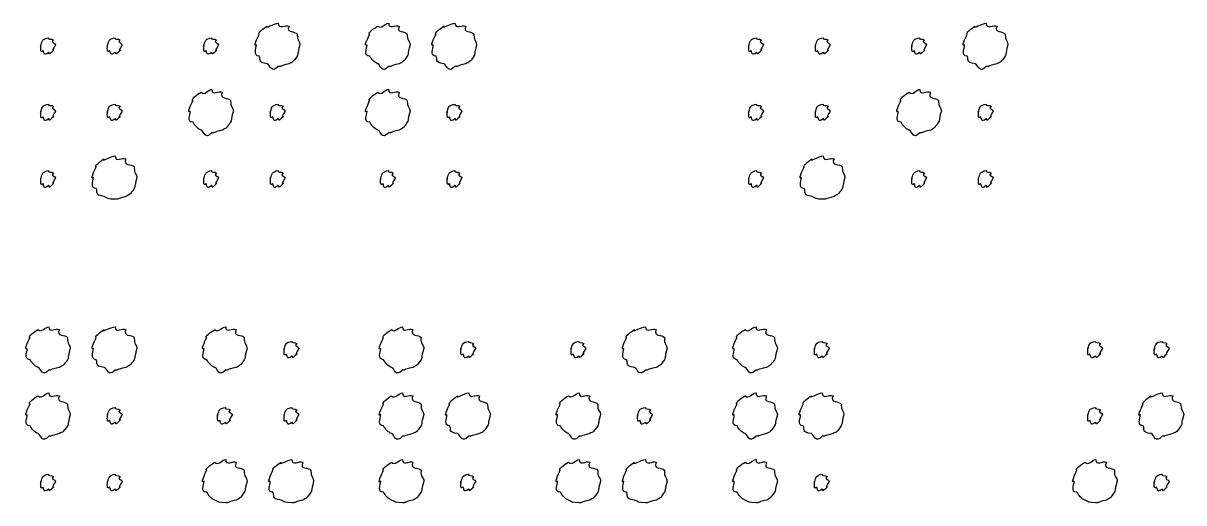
# Model space of a CAD drawing. Header units: millimetres. Extents: x 32 to 178, y 41 to 266.
# Drawn here: x 31.98 to 50.24, y 143.94 to 151.49 of the extents above; entities that cross this region are included whole.
import ezdxf

# ---------------------------------------------------------------- set-up
doc = ezdxf.new("R2010")
doc.units = ezdxf.units.MM
doc.layers.get('0').update_dxf_attribs({"linetype": 'CONTINUOUS'})

msp = doc.modelspace()

# ---------------------------------------------------------------- linework, layer by layer
at = {"color": 0}
for p, q in [((35.989, 151.491), (35.989, 151.491)), ((37.7292, 151.491), (37.7292, 151.491)), ((38.771, 151.491), (38.771, 151.491)), ((47.1329, 151.491), (47.1329, 151.491)), ((32.3756, 151.259), (32.3756, 151.259)), ((33.4229, 151.259), (33.4229, 151.259)), ((34.9415, 151.259), (34.9415, 151.259)), ((43.5197, 151.259), (43.5197, 151.259)), ((44.5671, 151.259), (44.5671, 151.259)), ((46.0858, 151.259), (46.0858, 151.259)), ((34.947, 150.449), (34.947, 150.449)), ((37.7292, 150.449), (37.7292, 150.449)), ((46.0911, 150.449), (46.0911, 150.449)), ((32.3756, 150.217), (32.3756, 150.217)), ((33.4229, 150.217), (33.4229, 150.217)), ((35.989, 150.217), (35.989, 150.217)), ((38.771, 150.217), (38.771, 150.217)), ((43.5197, 150.217), (43.5197, 150.217)), ((44.5671, 150.217), (44.5671, 150.217)), ((47.1329, 150.217), (47.1329, 150.217)), ((33.4229, 149.401), (33.4229, 149.401)), ((44.5671, 149.401), (44.5671, 149.401)), ((32.3756, 149.17), (32.3756, 149.17)), ((34.9415, 149.17), (34.9415, 149.17)), ((35.989, 149.17), (35.989, 149.17)), ((37.7239, 149.17), (37.7239, 149.17)), ((38.771, 149.17), (38.771, 149.17)), ((43.5197, 149.17), (43.5197, 149.17)), ((46.0858, 149.17), (46.0858, 149.17)), ((47.1329, 149.17), (47.1329, 149.17)), ((32.3812, 146.71), (32.3812, 146.71)), ((33.4229, 146.71), (33.4229, 146.71)), ((35.1634, 146.71), (35.1634, 146.71)), ((37.9458, 146.71), (37.9458, 146.71)), ((41.7696, 146.71), (41.7696, 146.71)), ((43.5102, 146.71), (43.5102, 146.71)), ((36.2052, 146.479), (36.2052, 146.479)), ((38.9876, 146.479), (38.9876, 146.479)), ((40.7225, 146.479), (40.7225, 146.479)), ((44.552, 146.479), (44.552, 146.479)), ((48.8541, 146.479), (48.8541, 146.479)), ((49.9015, 146.479), (49.9015, 146.479)), ((32.3812, 145.668), (32.3812, 145.668)), ((37.9458, 145.668), (37.9458, 145.668)), ((38.9876, 145.668), (38.9876, 145.668)), ((40.7278, 145.668), (40.7278, 145.668)), ((43.5102, 145.668), (43.5102, 145.668)), ((44.552, 145.668), (44.552, 145.668)), ((49.9015, 145.668), (49.9015, 145.668)), ((33.4229, 145.437), (33.4229, 145.437)), ((35.1579, 145.437), (35.1579, 145.437)), ((36.2052, 145.437), (36.2052, 145.437)), ((41.7696, 145.437), (41.7696, 145.437)), ((48.8541, 145.437), (48.8541, 145.437)), ((35.1634, 144.621), (35.1634, 144.621)), ((36.2052, 144.621), (36.2052, 144.621)), ((37.9458, 144.621), (37.9458, 144.621)), ((40.7278, 144.621), (40.7278, 144.621)), ((41.7696, 144.621), (41.7696, 144.621)), ((43.5102, 144.621), (43.5102, 144.621)), ((48.8597, 144.621), (48.8597, 144.621)), ((32.3756, 144.389), (32.3756, 144.389)), ((33.4229, 144.389), (33.4229, 144.389)), ((38.9876, 144.389), (38.9876, 144.389)), ((44.552, 144.389), (44.552, 144.389)), ((49.9015, 144.389), (49.9015, 144.389))]:
    msp.add_line(p, q, dxfattribs=at)
for points in [[(35.6912, 151.32), (35.6528, 151.331), (35.7657, 151.416), (35.8179, 151.446)], [(35.8179, 151.446), (35.7586, 151.389), (35.9297, 151.491), (35.989, 151.491)], [(35.989, 151.491), (35.9943, 151.389), (36.1047, 151.475), (36.1597, 151.446)], [(36.1597, 151.446), (36.1047, 151.331), (36.256, 151.375), (36.2864, 151.32)], [(37.4315, 151.32), (37.3835, 151.331), (37.5035, 151.416), (37.5585, 151.446)], [(37.5585, 151.446), (37.6107, 151.389), (37.67, 151.491), (37.7292, 151.491)], [(37.7292, 151.491), (37.7254, 151.389), (37.8397, 151.475), (37.8947, 151.446)], [(37.8947, 151.446), (37.8354, 151.331), (37.991, 151.375), (38.0213, 151.32)], [(38.4736, 151.32), (38.4348, 151.331), (38.548, 151.416), (38.6002, 151.446)], [(38.6002, 151.446), (38.541, 151.389), (38.7117, 151.491), (38.771, 151.491)], [(38.771, 151.491), (38.7766, 151.389), (38.8867, 151.475), (38.9421, 151.446)], [(38.9421, 151.446), (38.8867, 151.331), (39.0384, 151.375), (39.0687, 151.32)], [(46.8355, 151.32), (46.7967, 151.331), (46.9099, 151.416), (46.9621, 151.446)], [(46.9621, 151.446), (46.9029, 151.389), (47.074, 151.491), (47.1329, 151.491)], [(47.1329, 151.491), (47.1385, 151.389), (47.2489, 151.475), (47.304, 151.446)], [(47.304, 151.446), (47.2489, 151.331), (47.4003, 151.375), (47.4306, 151.32)], [(32.2874, 151.226), (32.2819, 151.234), (32.3384, 151.259), (32.3756, 151.259)], [(32.3756, 151.259), (32.3481, 151.234), (32.4308, 151.248), (32.4528, 151.226)], [(33.3347, 151.226), (33.332, 151.234), (33.3857, 151.259), (33.4229, 151.259)], [(33.4229, 151.259), (33.3981, 151.234), (33.478, 151.248), (33.5001, 151.226)], [(34.8534, 151.226), (34.8478, 151.234), (34.9043, 151.259), (34.9415, 151.259)], [(34.9415, 151.259), (34.914, 151.234), (34.9967, 151.248), (35.0187, 151.226)], [(35.6471, 151.149), (35.5893, 151.102), (35.6609, 151.264), (35.6912, 151.32)], [(36.2864, 151.32), (36.2811, 151.22), (36.3305, 151.207), (36.3305, 151.149)], [(37.3874, 151.149), (37.3242, 151.102), (37.4015, 151.264), (37.4315, 151.32)], [(38.0213, 151.32), (38.0118, 151.22), (38.0654, 151.207), (38.0654, 151.149)], [(38.4295, 151.149), (38.3716, 151.102), (38.4433, 151.264), (38.4736, 151.32)], [(39.0687, 151.32), (39.0631, 151.22), (39.1128, 151.207), (39.1128, 151.149)], [(43.4315, 151.226), (43.4262, 151.234), (43.4827, 151.259), (43.5197, 151.259)], [(43.5197, 151.259), (43.4922, 151.234), (43.5751, 151.248), (43.597, 151.226)], [(44.4789, 151.226), (44.4761, 151.234), (44.5301, 151.259), (44.5671, 151.259)], [(44.5671, 151.259), (44.5424, 151.234), (44.6222, 151.248), (44.6444, 151.226)], [(45.9976, 151.226), (45.992, 151.234), (46.0484, 151.259), (46.0858, 151.259)], [(46.0858, 151.259), (46.0583, 151.234), (46.1409, 151.248), (46.1627, 151.226)], [(46.7914, 151.149), (46.7335, 151.102), (46.8051, 151.264), (46.8355, 151.32)], [(47.4306, 151.32), (47.4253, 151.22), (47.4747, 151.207), (47.4747, 151.149)], [(32.2544, 151.149), (32.2378, 151.073), (32.2654, 151.204), (32.2874, 151.226)], [(32.2874, 151.061), (32.2378, 151.007), (32.2544, 151.112), (32.2544, 151.149)], [(32.4528, 151.226), (32.3922, 151.19), (32.4859, 151.178), (32.4859, 151.149)], [(32.4859, 151.149), (32.3922, 151.007), (32.4749, 151.083), (32.4528, 151.061)], [(33.3017, 151.149), (33.2879, 151.073), (33.3127, 151.204), (33.3347, 151.226)], [(33.3347, 151.061), (33.2879, 151.007), (33.3017, 151.112), (33.3017, 151.149)], [(33.5001, 151.226), (33.4422, 151.19), (33.5332, 151.178), (33.5332, 151.149)], [(33.5332, 151.149), (33.4422, 151.007), (33.5221, 151.083), (33.5001, 151.061)], [(34.8203, 151.149), (34.8038, 151.073), (34.8313, 151.204), (34.8534, 151.226)], [(34.8534, 151.061), (34.8038, 151.007), (34.8203, 151.112), (34.8203, 151.149)], [(35.0187, 151.226), (34.9581, 151.19), (35.0518, 151.178), (35.0518, 151.149)], [(35.0518, 151.149), (34.9581, 151.007), (35.0407, 151.083), (35.0187, 151.061)], [(35.6912, 150.972), (35.5893, 150.981), (35.6471, 151.085), (35.6471, 151.149)], [(36.3305, 151.149), (36.2811, 150.981), (36.3153, 151.027), (36.2864, 150.972)], [(37.4315, 150.972), (37.3242, 150.981), (37.3874, 151.085), (37.3874, 151.149)], [(38.0654, 151.149), (38.0118, 150.981), (38.0503, 151.027), (38.0213, 150.972)], [(38.4736, 150.972), (38.3716, 150.981), (38.4295, 151.085), (38.4295, 151.149)], [(39.1128, 151.149), (39.0631, 150.981), (39.0977, 151.027), (39.0687, 150.972)], [(43.3987, 151.149), (43.3821, 151.073), (43.4097, 151.204), (43.4315, 151.226)], [(43.4315, 151.061), (43.3821, 151.007), (43.3987, 151.112), (43.3987, 151.149)], [(43.597, 151.226), (43.5363, 151.19), (43.6301, 151.178), (43.6301, 151.149)], [(43.6301, 151.149), (43.5363, 151.007), (43.6192, 151.083), (43.597, 151.061)], [(44.4458, 151.149), (44.432, 151.073), (44.4571, 151.204), (44.4789, 151.226)], [(44.4789, 151.061), (44.432, 151.007), (44.4458, 151.112), (44.4458, 151.149)], [(44.6444, 151.226), (44.5865, 151.19), (44.6775, 151.178), (44.6775, 151.149)], [(44.6775, 151.149), (44.5865, 151.007), (44.6663, 151.083), (44.6444, 151.061)], [(45.9645, 151.149), (45.9479, 151.073), (45.9754, 151.204), (45.9976, 151.226)], [(45.9976, 151.061), (45.9479, 151.007), (45.9645, 151.112), (45.9645, 151.149)], [(46.1627, 151.226), (46.1024, 151.19), (46.1959, 151.178), (46.1959, 151.149)], [(46.1959, 151.149), (46.1024, 151.007), (46.185, 151.083), (46.1627, 151.061)], [(46.8355, 150.972), (46.7335, 150.981), (46.7914, 151.085), (46.7914, 151.149)], [(47.4747, 151.149), (47.4253, 150.981), (47.4595, 151.027), (47.4306, 150.972)], [(32.3756, 151.027), (32.2819, 150.963), (32.3095, 151.039), (32.2874, 151.061)], [(32.4528, 151.061), (32.3481, 150.963), (32.4046, 151.027), (32.3756, 151.027)], [(33.4229, 151.027), (33.332, 150.963), (33.3568, 151.039), (33.3347, 151.061)], [(33.5001, 151.061), (33.3981, 150.963), (33.4519, 151.027), (33.4229, 151.027)], [(34.9415, 151.027), (34.8478, 150.963), (34.8754, 151.039), (34.8534, 151.061)], [(35.0187, 151.061), (34.914, 150.963), (34.9705, 151.027), (34.9415, 151.027)], [(35.8179, 150.851), (35.6528, 150.875), (35.7244, 150.92), (35.6912, 150.972)], [(36.2864, 150.972), (36.2218, 150.875), (36.2148, 150.88), (36.1597, 150.851)], [(37.5585, 150.851), (37.5006, 150.875), (37.4608, 150.92), (37.4315, 150.972)], [(38.0213, 150.972), (37.9525, 150.875), (37.9497, 150.88), (37.8947, 150.851)], [(38.6002, 150.851), (38.4348, 150.875), (38.5064, 150.92), (38.4736, 150.972)], [(39.0687, 150.972), (39.0042, 150.875), (38.9971, 150.88), (38.9421, 150.851)], [(43.5197, 151.027), (43.4262, 150.963), (43.4538, 151.039), (43.4315, 151.061)], [(43.597, 151.061), (43.4922, 150.963), (43.5487, 151.027), (43.5197, 151.027)], [(44.5671, 151.027), (44.4761, 150.963), (44.5012, 151.039), (44.4789, 151.061)], [(44.6444, 151.061), (44.5424, 150.963), (44.5961, 151.027), (44.5671, 151.027)], [(46.0858, 151.027), (45.992, 150.963), (46.0195, 151.039), (45.9976, 151.061)], [(46.1627, 151.061), (46.0583, 150.963), (46.1148, 151.027), (46.0858, 151.027)], [(46.9621, 150.851), (46.7967, 150.875), (46.8683, 150.92), (46.8355, 150.972)], [(47.4306, 150.972), (47.3661, 150.875), (47.359, 150.88), (47.304, 150.851)], [(35.989, 150.807), (35.8757, 150.698), (35.8733, 150.821), (35.8179, 150.851)], [(36.1597, 150.851), (35.9943, 150.815), (36.0468, 150.807), (35.989, 150.807)], [(37.7292, 150.807), (37.6107, 150.698), (37.6135, 150.821), (37.5585, 150.851)], [(37.8947, 150.851), (37.7254, 150.815), (37.7843, 150.807), (37.7292, 150.807)], [(38.771, 150.807), (38.6581, 150.698), (38.6553, 150.821), (38.6002, 150.851)], [(38.9421, 150.851), (38.7766, 150.815), (38.8288, 150.807), (38.771, 150.807)], [(47.1329, 150.807), (47.02, 150.698), (47.0172, 150.821), (46.9621, 150.851)], [(47.304, 150.851), (47.1385, 150.815), (47.1911, 150.807), (47.1329, 150.807)], [(34.6494, 150.272), (34.6012, 150.283), (34.7211, 150.374), (34.7762, 150.405)], [(34.7762, 150.405), (34.8286, 150.341), (34.8878, 150.449), (34.947, 150.449)], [(34.947, 150.449), (34.9429, 150.341), (35.0573, 150.434), (35.1124, 150.405)], [(35.1124, 150.405), (35.0532, 150.283), (35.2089, 150.33), (35.2392, 150.272)], [(37.4315, 150.272), (37.3835, 150.283), (37.5035, 150.374), (37.5585, 150.405)], [(37.5585, 150.405), (37.6107, 150.341), (37.67, 150.449), (37.7292, 150.449)], [(37.7292, 150.449), (37.7254, 150.341), (37.8397, 150.434), (37.8947, 150.405)], [(37.8947, 150.405), (37.8354, 150.283), (37.991, 150.33), (38.0213, 150.272)], [(45.7937, 150.272), (45.7454, 150.283), (45.8653, 150.374), (45.9204, 150.405)], [(45.9204, 150.405), (45.9726, 150.341), (46.0319, 150.449), (46.0911, 150.449)], [(46.0911, 150.449), (46.0872, 150.341), (46.2015, 150.434), (46.2566, 150.405)], [(46.2566, 150.405), (46.1973, 150.283), (46.3532, 150.33), (46.3832, 150.272)], [(32.2544, 150.107), (32.2378, 150.026), (32.2654, 150.162), (32.2874, 150.184)], [(32.2874, 150.184), (32.2819, 150.187), (32.3384, 150.217), (32.3756, 150.217)], [(32.3756, 150.217), (32.3481, 150.187), (32.4308, 150.206), (32.4528, 150.184)], [(32.4528, 150.184), (32.3922, 150.143), (32.4859, 150.136), (32.4859, 150.107)], [(33.3017, 150.107), (33.2879, 150.026), (33.3127, 150.162), (33.3347, 150.184)], [(33.3347, 150.184), (33.332, 150.187), (33.3857, 150.217), (33.4229, 150.217)], [(33.4229, 150.217), (33.3981, 150.187), (33.478, 150.206), (33.5001, 150.184)], [(33.5001, 150.184), (33.4422, 150.143), (33.5332, 150.136), (33.5332, 150.107)], [(34.6053, 150.107), (34.5419, 150.052), (34.6191, 150.217), (34.6494, 150.272)], [(35.2392, 150.272), (35.2296, 150.169), (35.2834, 150.162), (35.2834, 150.107)], [(35.8676, 150.107), (35.8539, 150.026), (35.8786, 150.162), (35.9008, 150.184)], [(35.9008, 150.184), (35.898, 150.187), (35.9516, 150.217), (35.989, 150.217)], [(35.989, 150.217), (35.9639, 150.187), (36.044, 150.206), (36.0659, 150.184)], [(36.0659, 150.184), (36.008, 150.143), (36.099, 150.136), (36.099, 150.107)], [(37.3874, 150.107), (37.3242, 150.052), (37.4015, 150.217), (37.4315, 150.272)], [(38.0213, 150.272), (38.0118, 150.169), (38.0654, 150.162), (38.0654, 150.107)], [(38.65, 150.107), (38.6362, 150.026), (38.6609, 150.162), (38.6828, 150.184)], [(38.6828, 150.184), (38.6803, 150.187), (38.7339, 150.217), (38.771, 150.217)], [(38.771, 150.217), (38.7463, 150.187), (38.8264, 150.206), (38.8482, 150.184)], [(38.8482, 150.184), (38.7904, 150.143), (38.8814, 150.136), (38.8814, 150.107)], [(43.3987, 150.107), (43.3821, 150.026), (43.4097, 150.162), (43.4315, 150.184)], [(43.4315, 150.184), (43.4262, 150.187), (43.4827, 150.217), (43.5197, 150.217)], [(43.5197, 150.217), (43.4922, 150.187), (43.5751, 150.206), (43.597, 150.184)], [(43.597, 150.184), (43.5363, 150.143), (43.6301, 150.136), (43.6301, 150.107)], [(44.4458, 150.107), (44.432, 150.026), (44.4571, 150.162), (44.4789, 150.184)], [(44.4789, 150.184), (44.4761, 150.187), (44.5301, 150.217), (44.5671, 150.217)], [(44.5671, 150.217), (44.5424, 150.187), (44.6222, 150.206), (44.6444, 150.184)], [(44.6444, 150.184), (44.5865, 150.143), (44.6775, 150.136), (44.6775, 150.107)], [(45.7496, 150.107), (45.6861, 150.052), (45.7634, 150.217), (45.7937, 150.272)], [(46.3832, 150.272), (46.3737, 150.169), (46.4273, 150.162), (46.4273, 150.107)], [(47.0119, 150.107), (46.9981, 150.026), (47.0228, 150.162), (47.0447, 150.184)], [(47.0447, 150.184), (47.0422, 150.187), (47.0958, 150.217), (47.1329, 150.217)], [(47.1329, 150.217), (47.1082, 150.187), (47.1883, 150.206), (47.2101, 150.184)], [(47.2101, 150.184), (47.1523, 150.143), (47.2433, 150.136), (47.2433, 150.107)], [(32.2874, 150.019), (32.2378, 149.959), (32.2544, 150.07), (32.2544, 150.107)], [(32.3756, 149.986), (32.2819, 149.915), (32.3095, 149.997), (32.2874, 150.019)], [(32.4528, 150.019), (32.3481, 149.915), (32.4046, 149.986), (32.3756, 149.986)], [(32.4859, 150.107), (32.3922, 149.959), (32.4749, 150.041), (32.4528, 150.019)], [(33.3347, 150.019), (33.2879, 149.959), (33.3017, 150.07), (33.3017, 150.107)], [(33.4229, 149.986), (33.332, 149.915), (33.3568, 149.997), (33.3347, 150.019)], [(33.5001, 150.019), (33.3981, 149.915), (33.4519, 149.986), (33.4229, 149.986)], [(33.5332, 150.107), (33.4422, 149.959), (33.5221, 150.041), (33.5001, 150.019)], [(34.6494, 149.931), (34.5419, 149.933), (34.6053, 150.043), (34.6053, 150.107)], [(35.2834, 150.107), (35.2296, 149.933), (35.2681, 149.986), (35.2392, 149.931)], [(35.9008, 150.019), (35.8539, 149.959), (35.8676, 150.07), (35.8676, 150.107)], [(35.989, 149.986), (35.898, 149.915), (35.9227, 149.997), (35.9008, 150.019)], [(36.0659, 150.019), (35.9639, 149.915), (36.0179, 149.986), (35.989, 149.986)], [(36.099, 150.107), (36.008, 149.959), (36.0881, 150.041), (36.0659, 150.019)], [(37.4315, 149.931), (37.3242, 149.933), (37.3874, 150.043), (37.3874, 150.107)], [(38.0654, 150.107), (38.0118, 149.933), (38.0503, 149.986), (38.0213, 149.931)], [(38.6828, 150.019), (38.6362, 149.959), (38.65, 150.07), (38.65, 150.107)], [(38.771, 149.986), (38.6803, 149.915), (38.705, 149.997), (38.6828, 150.019)], [(38.8482, 150.019), (38.7463, 149.915), (38.7999, 149.986), (38.771, 149.986)], [(38.8814, 150.107), (38.7904, 149.959), (38.8705, 150.041), (38.8482, 150.019)], [(43.4315, 150.019), (43.3821, 149.959), (43.3987, 150.07), (43.3987, 150.107)], [(43.5197, 149.986), (43.4262, 149.915), (43.4538, 149.997), (43.4315, 150.019)], [(43.597, 150.019), (43.4922, 149.915), (43.5487, 149.986), (43.5197, 149.986)], [(43.6301, 150.107), (43.5363, 149.959), (43.6192, 150.041), (43.597, 150.019)], [(44.4789, 150.019), (44.432, 149.959), (44.4458, 150.07), (44.4458, 150.107)], [(44.5671, 149.986), (44.4761, 149.915), (44.5012, 149.997), (44.4789, 150.019)], [(44.6444, 150.019), (44.5424, 149.915), (44.5961, 149.986), (44.5671, 149.986)], [(44.6775, 150.107), (44.5865, 149.959), (44.6663, 150.041), (44.6444, 150.019)], [(45.7937, 149.931), (45.6861, 149.933), (45.7496, 150.043), (45.7496, 150.107)], [(46.4273, 150.107), (46.3737, 149.933), (46.4125, 149.986), (46.3832, 149.931)], [(47.0447, 150.019), (46.9981, 149.959), (47.0119, 150.07), (47.0119, 150.107)], [(47.1329, 149.986), (47.0422, 149.915), (47.0669, 149.997), (47.0447, 150.019)], [(47.2101, 150.019), (47.1082, 149.915), (47.1622, 149.986), (47.1329, 149.986)], [(47.2433, 150.107), (47.1523, 149.959), (47.2324, 150.041), (47.2101, 150.019)], [(34.7762, 149.809), (34.7183, 149.827), (34.6783, 149.878), (34.6494, 149.931)], [(34.947, 149.765), (34.8286, 149.651), (34.8313, 149.779), (34.7762, 149.809)], [(35.1124, 149.809), (34.9429, 149.768), (35.0022, 149.765), (34.947, 149.765)], [(35.2392, 149.931), (35.1703, 149.827), (35.1675, 149.838), (35.1124, 149.809)], [(37.5585, 149.809), (37.5006, 149.827), (37.4608, 149.878), (37.4315, 149.931)], [(37.7292, 149.765), (37.6107, 149.651), (37.6135, 149.779), (37.5585, 149.809)], [(37.8947, 149.809), (37.7254, 149.768), (37.7843, 149.765), (37.7292, 149.765)], [(38.0213, 149.931), (37.9525, 149.827), (37.9497, 149.838), (37.8947, 149.809)], [(45.9204, 149.809), (45.8625, 149.827), (45.8227, 149.878), (45.7937, 149.931)], [(46.0911, 149.765), (45.9726, 149.651), (45.9754, 149.779), (45.9204, 149.809)], [(46.2566, 149.809), (46.0872, 149.768), (46.1465, 149.765), (46.0911, 149.765)], [(46.3832, 149.931), (46.3144, 149.827), (46.3116, 149.838), (46.2566, 149.809)], [(33.1253, 149.231), (33.0867, 149.232), (33.1997, 149.327), (33.2521, 149.357)], [(33.2521, 149.357), (33.1928, 149.291), (33.3637, 149.401), (33.4229, 149.401)], [(33.4229, 149.401), (33.4284, 149.291), (33.5387, 149.386), (33.5938, 149.357)], [(33.5938, 149.357), (33.5387, 149.232), (33.6903, 149.286), (33.7206, 149.231)], [(44.2694, 149.231), (44.2309, 149.232), (44.3438, 149.327), (44.3964, 149.357)], [(44.3964, 149.357), (44.3371, 149.291), (44.5079, 149.401), (44.5671, 149.401)], [(44.5671, 149.401), (44.5728, 149.291), (44.6828, 149.386), (44.7379, 149.357)], [(44.7379, 149.357), (44.6828, 149.232), (44.8345, 149.286), (44.8649, 149.231)], [(32.2544, 149.054), (32.2378, 148.971), (32.2654, 149.109), (32.2874, 149.131)], [(32.2874, 149.131), (32.2819, 149.137), (32.3384, 149.17), (32.3756, 149.17)], [(32.3756, 149.17), (32.3481, 149.137), (32.4308, 149.156), (32.4528, 149.131)], [(32.4528, 149.131), (32.3922, 149.088), (32.4859, 149.083), (32.4859, 149.054)], [(33.0812, 149.06), (33.0233, 149.005), (33.095, 149.175), (33.1253, 149.231)], [(33.7206, 149.231), (33.7151, 149.122), (33.7647, 149.117), (33.7647, 149.06)], [(34.8203, 149.054), (34.8038, 148.971), (34.8313, 149.109), (34.8534, 149.131)], [(34.8534, 149.131), (34.8478, 149.137), (34.9043, 149.17), (34.9415, 149.17)], [(34.9415, 149.17), (34.914, 149.137), (34.9967, 149.156), (35.0187, 149.131)], [(35.0187, 149.131), (34.9581, 149.088), (35.0518, 149.083), (35.0518, 149.054)], [(35.8676, 149.054), (35.8539, 148.971), (35.8786, 149.109), (35.9008, 149.131)], [(35.9008, 149.131), (35.898, 149.137), (35.9516, 149.17), (35.989, 149.17)], [(35.989, 149.17), (35.9639, 149.137), (36.044, 149.156), (36.0659, 149.131)], [(36.0659, 149.131), (36.008, 149.088), (36.099, 149.083), (36.099, 149.054)], [(37.6026, 149.054), (37.586, 148.971), (37.6135, 149.109), (37.6357, 149.131)], [(37.6357, 149.131), (37.6301, 149.137), (37.6865, 149.17), (37.7239, 149.17)], [(37.7239, 149.17), (37.6961, 149.137), (37.779, 149.156), (37.8008, 149.131)], [(37.8008, 149.131), (37.7402, 149.088), (37.834, 149.083), (37.834, 149.054)], [(38.65, 149.054), (38.6362, 148.971), (38.6609, 149.109), (38.6828, 149.131)], [(38.6828, 149.131), (38.6803, 149.137), (38.7339, 149.17), (38.771, 149.17)], [(38.771, 149.17), (38.7463, 149.137), (38.8264, 149.156), (38.8482, 149.131)], [(38.8482, 149.131), (38.7904, 149.088), (38.8814, 149.083), (38.8814, 149.054)], [(43.3987, 149.054), (43.3821, 148.971), (43.4097, 149.109), (43.4315, 149.131)], [(43.4315, 149.131), (43.4262, 149.137), (43.4827, 149.17), (43.5197, 149.17)], [(43.5197, 149.17), (43.4922, 149.137), (43.5751, 149.156), (43.597, 149.131)], [(43.597, 149.131), (43.5363, 149.088), (43.6301, 149.083), (43.6301, 149.054)], [(44.2253, 149.06), (44.1674, 149.005), (44.239, 149.175), (44.2694, 149.231)], [(44.8649, 149.231), (44.8592, 149.122), (44.909, 149.117), (44.909, 149.06)], [(45.9645, 149.054), (45.9479, 148.971), (45.9754, 149.109), (45.9976, 149.131)], [(45.9976, 149.131), (45.992, 149.137), (46.0484, 149.17), (46.0858, 149.17)], [(46.0858, 149.17), (46.0583, 149.137), (46.1409, 149.156), (46.1627, 149.131)], [(46.1627, 149.131), (46.1024, 149.088), (46.1959, 149.083), (46.1959, 149.054)], [(47.0119, 149.054), (46.9981, 148.971), (47.0228, 149.109), (47.0447, 149.131)], [(47.0447, 149.131), (47.0422, 149.137), (47.0958, 149.17), (47.1329, 149.17)], [(47.1329, 149.17), (47.1082, 149.137), (47.1883, 149.156), (47.2101, 149.131)], [(47.2101, 149.131), (47.1523, 149.088), (47.2433, 149.083), (47.2433, 149.054)], [(32.2874, 148.966), (32.2378, 148.908), (32.2544, 149.021), (32.2544, 149.054)], [(32.3756, 148.933), (32.2819, 148.861), (32.3095, 148.944), (32.2874, 148.966)], [(32.4528, 148.966), (32.3481, 148.861), (32.4046, 148.933), (32.3756, 148.933)], [(32.4859, 149.054), (32.3922, 148.908), (32.4749, 148.991), (32.4528, 148.966)], [(33.1253, 148.889), (33.0233, 148.883), (33.0812, 148.996), (33.0812, 149.06)], [(33.2521, 148.762), (33.0867, 148.78), (33.1584, 148.836), (33.1253, 148.889)], [(33.7206, 148.889), (33.6558, 148.78), (33.6489, 148.795), (33.5938, 148.762)], [(33.7647, 149.06), (33.7151, 148.883), (33.7495, 148.94), (33.7206, 148.889)], [(34.8534, 148.966), (34.8038, 148.908), (34.8203, 149.021), (34.8203, 149.054)], [(34.9415, 148.933), (34.8478, 148.861), (34.8754, 148.944), (34.8534, 148.966)], [(35.0187, 148.966), (34.914, 148.861), (34.9705, 148.933), (34.9415, 148.933)], [(35.0518, 149.054), (34.9581, 148.908), (35.0407, 148.991), (35.0187, 148.966)], [(35.9008, 148.966), (35.8539, 148.908), (35.8676, 149.021), (35.8676, 149.054)], [(35.989, 148.933), (35.898, 148.861), (35.9227, 148.944), (35.9008, 148.966)], [(36.0659, 148.966), (35.9639, 148.861), (36.0179, 148.933), (35.989, 148.933)], [(36.099, 149.054), (36.008, 148.908), (36.0881, 148.991), (36.0659, 148.966)], [(37.6357, 148.966), (37.586, 148.908), (37.6026, 149.021), (37.6026, 149.054)], [(37.7239, 148.933), (37.6301, 148.861), (37.6576, 148.944), (37.6357, 148.966)], [(37.8008, 148.966), (37.6961, 148.861), (37.7529, 148.933), (37.7239, 148.933)], [(37.834, 149.054), (37.7402, 148.908), (37.8231, 148.991), (37.8008, 148.966)], [(38.6828, 148.966), (38.6362, 148.908), (38.65, 149.021), (38.65, 149.054)], [(38.771, 148.933), (38.6803, 148.861), (38.705, 148.944), (38.6828, 148.966)], [(38.8482, 148.966), (38.7463, 148.861), (38.7999, 148.933), (38.771, 148.933)], [(38.8814, 149.054), (38.7904, 148.908), (38.8705, 148.991), (38.8482, 148.966)], [(43.4315, 148.966), (43.3821, 148.908), (43.3987, 149.021), (43.3987, 149.054)], [(43.5197, 148.933), (43.4262, 148.861), (43.4538, 148.944), (43.4315, 148.966)], [(43.597, 148.966), (43.4922, 148.861), (43.5487, 148.933), (43.5197, 148.933)], [(43.6301, 149.054), (43.5363, 148.908), (43.6192, 148.991), (43.597, 148.966)], [(44.2694, 148.889), (44.1674, 148.883), (44.2253, 148.996), (44.2253, 149.06)], [(44.3964, 148.762), (44.2309, 148.78), (44.3025, 148.836), (44.2694, 148.889)], [(44.8649, 148.889), (44.8, 148.78), (44.7933, 148.795), (44.7379, 148.762)], [(44.909, 149.06), (44.8592, 148.883), (44.8938, 148.94), (44.8649, 148.889)], [(45.9976, 148.966), (45.9479, 148.908), (45.9645, 149.021), (45.9645, 149.054)], [(46.0858, 148.933), (45.992, 148.861), (46.0195, 148.944), (45.9976, 148.966)], [(46.1627, 148.966), (46.0583, 148.861), (46.1148, 148.933), (46.0858, 148.933)], [(46.1959, 149.054), (46.1024, 148.908), (46.185, 148.991), (46.1627, 148.966)], [(47.0447, 148.966), (46.9981, 148.908), (47.0119, 149.021), (47.0119, 149.054)], [(47.1329, 148.933), (47.0422, 148.861), (47.0669, 148.944), (47.0447, 148.966)], [(47.2101, 148.966), (47.1082, 148.861), (47.1622, 148.933), (47.1329, 148.933)], [(47.2433, 149.054), (47.1523, 148.908), (47.2324, 148.991), (47.2101, 148.966)], [(33.4229, 148.718), (33.3099, 148.718), (33.3072, 148.732), (33.2521, 148.762)], [(33.5938, 148.762), (33.4284, 148.718), (33.4808, 148.718), (33.4229, 148.718)], [(44.5671, 148.718), (44.4542, 148.718), (44.4514, 148.732), (44.3964, 148.762)], [(44.7379, 148.762), (44.5728, 148.718), (44.625, 148.718), (44.5671, 148.718)], [(32.2103, 146.666), (32.2626, 146.608), (32.3219, 146.71), (32.3812, 146.71)], [(32.3812, 146.71), (32.377, 146.608), (32.4914, 146.695), (32.5465, 146.666)], [(33.2521, 146.666), (33.1928, 146.608), (33.3637, 146.71), (33.4229, 146.71)], [(33.4229, 146.71), (33.4284, 146.608), (33.5387, 146.695), (33.5938, 146.666)], [(34.9925, 146.666), (35.0449, 146.608), (35.1041, 146.71), (35.1634, 146.71)], [(35.1634, 146.71), (35.1593, 146.608), (35.2736, 146.695), (35.3289, 146.666)], [(37.7747, 146.666), (37.8273, 146.608), (37.8866, 146.71), (37.9458, 146.71)], [(37.9458, 146.71), (37.9416, 146.608), (38.0559, 146.695), (38.1109, 146.666)], [(41.5988, 146.666), (41.5396, 146.608), (41.7103, 146.71), (41.7696, 146.71)], [(41.7696, 146.71), (41.7752, 146.608), (41.8853, 146.695), (41.9407, 146.666)], [(43.3395, 146.666), (43.3917, 146.608), (43.4509, 146.71), (43.5102, 146.71)], [(43.5102, 146.71), (43.506, 146.608), (43.6203, 146.695), (43.6757, 146.666)], [(32.0394, 146.368), (31.976, 146.322), (32.0532, 146.484), (32.0835, 146.539)], [(32.0835, 146.539), (32.0353, 146.55), (32.1551, 146.636), (32.2103, 146.666)], [(32.5465, 146.666), (32.4872, 146.55), (32.643, 146.594), (32.6733, 146.539)], [(32.6733, 146.539), (32.6636, 146.44), (32.7174, 146.426), (32.7174, 146.368)], [(33.0812, 146.368), (33.0233, 146.322), (33.095, 146.484), (33.1253, 146.539)], [(33.1253, 146.539), (33.0867, 146.55), (33.1997, 146.636), (33.2521, 146.666)], [(33.5938, 146.666), (33.5387, 146.55), (33.6903, 146.594), (33.7206, 146.539)], [(33.7206, 146.539), (33.7151, 146.44), (33.7647, 146.426), (33.7647, 146.368)], [(34.8216, 146.368), (34.7582, 146.322), (34.8354, 146.484), (34.8657, 146.539)], [(34.8657, 146.539), (34.8175, 146.55), (34.9374, 146.636), (34.9925, 146.666)], [(35.3289, 146.666), (35.2695, 146.55), (35.4252, 146.594), (35.4556, 146.539)], [(35.4556, 146.539), (35.4461, 146.44), (35.4997, 146.426), (35.4997, 146.368)], [(37.604, 146.368), (37.5405, 146.322), (37.6178, 146.484), (37.6481, 146.539)], [(37.6481, 146.539), (37.5998, 146.55), (37.7197, 146.636), (37.7747, 146.666)], [(38.1109, 146.666), (38.0517, 146.55), (38.2076, 146.594), (38.2379, 146.539)], [(38.2379, 146.539), (38.2281, 146.44), (38.282, 146.426), (38.282, 146.368)], [(41.4281, 146.368), (41.3702, 146.322), (41.4419, 146.484), (41.4722, 146.539)], [(41.4722, 146.539), (41.4334, 146.55), (41.5466, 146.636), (41.5988, 146.666)], [(41.9407, 146.666), (41.8853, 146.55), (42.037, 146.594), (42.0673, 146.539)], [(42.0673, 146.539), (42.0617, 146.44), (42.1114, 146.426), (42.1114, 146.368)], [(43.1684, 146.368), (43.1052, 146.322), (43.1821, 146.484), (43.2125, 146.539)], [(43.2125, 146.539), (43.1641, 146.55), (43.2841, 146.636), (43.3395, 146.666)], [(43.6757, 146.666), (43.6164, 146.55), (43.772, 146.594), (43.8023, 146.539)], [(43.8023, 146.539), (43.7928, 146.44), (43.8464, 146.426), (43.8464, 146.368)], [(32.0835, 146.192), (31.976, 146.2), (32.0394, 146.305), (32.0394, 146.368)], [(32.7174, 146.368), (32.6636, 146.2), (32.7022, 146.247), (32.6733, 146.192)], [(33.1253, 146.192), (33.0233, 146.2), (33.0812, 146.305), (33.0812, 146.368)], [(33.7647, 146.368), (33.7151, 146.2), (33.7495, 146.247), (33.7206, 146.192)], [(34.8657, 146.192), (34.7582, 146.2), (34.8216, 146.305), (34.8216, 146.368)], [(35.4997, 146.368), (35.4461, 146.2), (35.4845, 146.247), (35.4556, 146.192)], [(36.0839, 146.368), (36.0701, 146.293), (36.0948, 146.424), (36.117, 146.445)], [(36.117, 146.28), (36.0701, 146.226), (36.0839, 146.331), (36.0839, 146.368)], [(36.117, 146.445), (36.1142, 146.454), (36.1678, 146.479), (36.2052, 146.479)], [(36.2052, 146.479), (36.1805, 146.454), (36.2603, 146.468), (36.2825, 146.445)], [(36.2825, 146.445), (36.2246, 146.41), (36.3153, 146.397), (36.3153, 146.368)], [(36.3153, 146.368), (36.2246, 146.226), (36.3044, 146.302), (36.2825, 146.28)], [(37.6481, 146.192), (37.5405, 146.2), (37.604, 146.305), (37.604, 146.368)], [(38.282, 146.368), (38.2281, 146.2), (38.2669, 146.247), (38.2379, 146.192)], [(38.8662, 146.368), (38.8525, 146.293), (38.8772, 146.424), (38.8994, 146.445)], [(38.8994, 146.28), (38.8525, 146.226), (38.8662, 146.331), (38.8662, 146.368)], [(38.8994, 146.445), (38.8966, 146.454), (38.9502, 146.479), (38.9876, 146.479)], [(38.9876, 146.479), (38.9625, 146.454), (39.0426, 146.468), (39.0645, 146.445)], [(39.0645, 146.445), (39.0066, 146.41), (39.0977, 146.397), (39.0977, 146.368)], [(39.0977, 146.368), (39.0066, 146.226), (39.0867, 146.302), (39.0645, 146.28)], [(40.6012, 146.368), (40.5846, 146.293), (40.6121, 146.424), (40.6344, 146.445)], [(40.6344, 146.28), (40.5846, 146.226), (40.6012, 146.331), (40.6012, 146.368)], [(40.6344, 146.445), (40.6287, 146.454), (40.6852, 146.479), (40.7225, 146.479)], [(40.7225, 146.479), (40.6947, 146.454), (40.7776, 146.468), (40.7995, 146.445)], [(40.7995, 146.445), (40.7388, 146.41), (40.8326, 146.397), (40.8326, 146.368)], [(40.8326, 146.368), (40.7388, 146.226), (40.8217, 146.302), (40.7995, 146.28)], [(41.4722, 146.192), (41.3702, 146.2), (41.4281, 146.305), (41.4281, 146.368)], [(42.1114, 146.368), (42.0617, 146.2), (42.0963, 146.247), (42.0673, 146.192)], [(43.2125, 146.192), (43.1052, 146.2), (43.1684, 146.305), (43.1684, 146.368)], [(43.8464, 146.368), (43.7928, 146.2), (43.8312, 146.247), (43.8023, 146.192)], [(44.4306, 146.368), (44.4168, 146.293), (44.4419, 146.424), (44.4638, 146.445)], [(44.4638, 146.28), (44.4168, 146.226), (44.4306, 146.331), (44.4306, 146.368)], [(44.4638, 146.445), (44.4609, 146.454), (44.5149, 146.479), (44.552, 146.479)], [(44.552, 146.479), (44.5273, 146.454), (44.607, 146.468), (44.6292, 146.445)], [(44.6292, 146.445), (44.5714, 146.41), (44.6624, 146.397), (44.6624, 146.368)], [(44.6624, 146.368), (44.5714, 146.226), (44.6511, 146.302), (44.6292, 146.28)], [(48.7331, 146.368), (48.7165, 146.293), (48.744, 146.424), (48.7659, 146.445)], [(48.7659, 146.28), (48.7165, 146.226), (48.7331, 146.331), (48.7331, 146.368)], [(48.7659, 146.445), (48.7606, 146.454), (48.817, 146.479), (48.8541, 146.479)], [(48.8541, 146.479), (48.8266, 146.454), (48.9095, 146.468), (48.9313, 146.445)], [(48.9313, 146.445), (48.8707, 146.41), (48.9645, 146.397), (48.9645, 146.368)], [(48.9645, 146.368), (48.8707, 146.226), (48.9536, 146.302), (48.9313, 146.28)], [(49.7801, 146.368), (49.7664, 146.293), (49.7914, 146.424), (49.8133, 146.445)], [(49.8133, 146.28), (49.7664, 146.226), (49.7801, 146.331), (49.7801, 146.368)], [(49.8133, 146.445), (49.8105, 146.454), (49.8644, 146.479), (49.9015, 146.479)], [(49.9015, 146.479), (49.8768, 146.454), (49.9565, 146.468), (49.9787, 146.445)], [(49.9787, 146.445), (49.9209, 146.41), (50.0119, 146.397), (50.0119, 146.368)], [(50.0119, 146.368), (49.9209, 146.226), (50.0006, 146.302), (49.9787, 146.28)], [(32.2103, 146.071), (32.1524, 146.094), (32.1124, 146.14), (32.0835, 146.192)], [(32.6733, 146.192), (32.6044, 146.094), (32.6016, 146.1), (32.5465, 146.071)], [(33.2521, 146.071), (33.0867, 146.094), (33.1584, 146.14), (33.1253, 146.192)], [(33.7206, 146.192), (33.6558, 146.094), (33.6489, 146.1), (33.5938, 146.071)], [(34.9925, 146.071), (34.9346, 146.094), (34.8947, 146.14), (34.8657, 146.192)], [(35.4556, 146.192), (35.3868, 146.094), (35.384, 146.1), (35.3289, 146.071)], [(36.2052, 146.247), (36.1142, 146.182), (36.1389, 146.258), (36.117, 146.28)], [(36.2825, 146.28), (36.1805, 146.182), (36.2342, 146.247), (36.2052, 146.247)], [(37.7747, 146.071), (37.7169, 146.094), (37.677, 146.14), (37.6481, 146.192)], [(38.2379, 146.192), (38.1688, 146.094), (38.1663, 146.1), (38.1109, 146.071)], [(38.9876, 146.247), (38.8966, 146.182), (38.9213, 146.258), (38.8994, 146.28)], [(39.0645, 146.28), (38.9625, 146.182), (39.0165, 146.247), (38.9876, 146.247)], [(40.7225, 146.247), (40.6287, 146.182), (40.6562, 146.258), (40.6344, 146.28)], [(40.7995, 146.28), (40.6947, 146.182), (40.7515, 146.247), (40.7225, 146.247)], [(41.5988, 146.071), (41.4334, 146.094), (41.505, 146.14), (41.4722, 146.192)], [(42.0673, 146.192), (42.0028, 146.094), (41.9957, 146.1), (41.9407, 146.071)], [(43.3395, 146.071), (43.2816, 146.094), (43.2414, 146.14), (43.2125, 146.192)], [(43.8023, 146.192), (43.7335, 146.094), (43.7307, 146.1), (43.6757, 146.071)], [(44.552, 146.247), (44.4609, 146.182), (44.486, 146.258), (44.4638, 146.28)], [(44.6292, 146.28), (44.5273, 146.182), (44.5809, 146.247), (44.552, 146.247)], [(48.8541, 146.247), (48.7606, 146.182), (48.7881, 146.258), (48.7659, 146.28)], [(48.9313, 146.28), (48.8266, 146.182), (48.883, 146.247), (48.8541, 146.247)], [(49.9015, 146.247), (49.8105, 146.182), (49.8355, 146.258), (49.8133, 146.28)], [(49.9787, 146.28), (49.8768, 146.182), (49.9304, 146.247), (49.9015, 146.247)], [(32.3812, 146.027), (32.2626, 145.918), (32.2654, 146.04), (32.2103, 146.071)], [(32.5465, 146.071), (32.377, 146.035), (32.4363, 146.027), (32.3812, 146.027)], [(33.4229, 146.027), (33.3099, 145.918), (33.3072, 146.04), (33.2521, 146.071)], [(33.5938, 146.071), (33.4284, 146.035), (33.4808, 146.027), (33.4229, 146.027)], [(35.1634, 146.027), (35.0449, 145.918), (35.0477, 146.04), (34.9925, 146.071)], [(35.3289, 146.071), (35.1593, 146.035), (35.2185, 146.027), (35.1634, 146.027)], [(37.9458, 146.027), (37.8273, 145.918), (37.8298, 146.04), (37.7747, 146.071)], [(38.1109, 146.071), (37.9416, 146.035), (38.0009, 146.027), (37.9458, 146.027)], [(41.7696, 146.027), (41.6567, 145.918), (41.6539, 146.04), (41.5988, 146.071)], [(41.9407, 146.071), (41.7752, 146.035), (41.8275, 146.027), (41.7696, 146.027)], [(43.5102, 146.027), (43.3917, 145.918), (43.3945, 146.04), (43.3395, 146.071)], [(43.6757, 146.071), (43.506, 146.035), (43.5652, 146.027), (43.5102, 146.027)], [(32.0835, 145.492), (32.0353, 145.503), (32.1551, 145.594), (32.2103, 145.624)], [(32.2103, 145.624), (32.2626, 145.561), (32.3219, 145.668), (32.3812, 145.668)], [(32.3812, 145.668), (32.377, 145.561), (32.4914, 145.653), (32.5465, 145.624)], [(32.5465, 145.624), (32.4872, 145.503), (32.643, 145.55), (32.6733, 145.492)], [(37.6481, 145.492), (37.5998, 145.503), (37.7197, 145.594), (37.7747, 145.624)], [(37.7747, 145.624), (37.8273, 145.561), (37.8866, 145.668), (37.9458, 145.668)], [(37.9458, 145.668), (37.9416, 145.561), (38.0559, 145.653), (38.1109, 145.624)], [(38.1109, 145.624), (38.0517, 145.503), (38.2076, 145.55), (38.2379, 145.492)], [(38.6898, 145.492), (38.6514, 145.503), (38.7643, 145.594), (38.8165, 145.624)], [(38.8165, 145.624), (38.7572, 145.561), (38.9283, 145.668), (38.9876, 145.668)], [(38.9876, 145.668), (38.9929, 145.561), (39.1033, 145.653), (39.1583, 145.624)], [(39.1583, 145.624), (39.1033, 145.503), (39.2546, 145.55), (39.285, 145.492)], [(40.4301, 145.492), (40.3821, 145.503), (40.5021, 145.594), (40.5571, 145.624)], [(40.5571, 145.624), (40.6093, 145.561), (40.6686, 145.668), (40.7278, 145.668)], [(40.7278, 145.668), (40.724, 145.561), (40.8383, 145.653), (40.8933, 145.624)], [(40.8933, 145.624), (40.834, 145.503), (40.9896, 145.55), (41.0199, 145.492)], [(43.2125, 145.492), (43.1641, 145.503), (43.2841, 145.594), (43.3395, 145.624)], [(43.3395, 145.624), (43.3917, 145.561), (43.4509, 145.668), (43.5102, 145.668)], [(43.5102, 145.668), (43.506, 145.561), (43.6203, 145.653), (43.6757, 145.624)], [(43.6757, 145.624), (43.6164, 145.503), (43.772, 145.55), (43.8023, 145.492)], [(44.2542, 145.492), (44.2158, 145.503), (44.3286, 145.594), (44.3812, 145.624)], [(44.3812, 145.624), (44.3219, 145.561), (44.4927, 145.668), (44.552, 145.668)], [(44.552, 145.668), (44.5576, 145.561), (44.6677, 145.653), (44.7227, 145.624)], [(44.7227, 145.624), (44.6677, 145.503), (44.8194, 145.55), (44.8497, 145.492)], [(49.6037, 145.492), (49.5653, 145.503), (49.6782, 145.594), (49.7307, 145.624)], [(49.7307, 145.624), (49.6715, 145.561), (49.8422, 145.668), (49.9015, 145.668)], [(49.9015, 145.668), (49.9071, 145.561), (50.0172, 145.653), (50.0726, 145.624)], [(50.0726, 145.624), (50.0172, 145.503), (50.1689, 145.55), (50.1992, 145.492)], [(32.0394, 145.326), (31.976, 145.271), (32.0532, 145.437), (32.0835, 145.492)], [(32.6733, 145.492), (32.6636, 145.389), (32.7174, 145.381), (32.7174, 145.326)], [(33.3347, 145.404), (33.332, 145.407), (33.3857, 145.437), (33.4229, 145.437)], [(33.4229, 145.437), (33.3981, 145.407), (33.478, 145.426), (33.5001, 145.404)], [(35.0697, 145.404), (35.0642, 145.407), (35.1207, 145.437), (35.1579, 145.437)], [(35.1579, 145.437), (35.1303, 145.407), (35.213, 145.426), (35.2351, 145.404)], [(36.117, 145.404), (36.1142, 145.407), (36.1678, 145.437), (36.2052, 145.437)], [(36.2052, 145.437), (36.1805, 145.407), (36.2603, 145.426), (36.2825, 145.404)], [(37.604, 145.326), (37.5405, 145.271), (37.6178, 145.437), (37.6481, 145.492)], [(38.2379, 145.492), (38.2281, 145.389), (38.282, 145.381), (38.282, 145.326)], [(38.6457, 145.326), (38.5879, 145.271), (38.6595, 145.437), (38.6898, 145.492)], [(39.285, 145.492), (39.2797, 145.389), (39.3291, 145.381), (39.3291, 145.326)], [(40.386, 145.326), (40.3229, 145.271), (40.4001, 145.437), (40.4301, 145.492)], [(41.0199, 145.492), (41.0104, 145.389), (41.064, 145.381), (41.064, 145.326)], [(41.6814, 145.404), (41.6789, 145.407), (41.7326, 145.437), (41.7696, 145.437)], [(41.7696, 145.437), (41.7449, 145.407), (41.825, 145.426), (41.8469, 145.404)], [(43.1684, 145.326), (43.1052, 145.271), (43.1821, 145.437), (43.2125, 145.492)], [(43.8023, 145.492), (43.7928, 145.389), (43.8464, 145.381), (43.8464, 145.326)], [(44.2101, 145.326), (44.1523, 145.271), (44.2239, 145.437), (44.2542, 145.492)], [(44.8497, 145.492), (44.8441, 145.389), (44.8938, 145.381), (44.8938, 145.326)], [(48.7659, 145.404), (48.7606, 145.407), (48.817, 145.437), (48.8541, 145.437)], [(48.8541, 145.437), (48.8266, 145.407), (48.9095, 145.426), (48.9313, 145.404)], [(49.5596, 145.326), (49.5018, 145.271), (49.5734, 145.437), (49.6037, 145.492)], [(50.1992, 145.492), (50.1936, 145.389), (50.2433, 145.381), (50.2433, 145.326)], [(32.0835, 145.15), (31.976, 145.153), (32.0394, 145.263), (32.0394, 145.326)], [(32.7174, 145.326), (32.6636, 145.153), (32.7022, 145.205), (32.6733, 145.15)], [(33.3017, 145.326), (33.2879, 145.245), (33.3127, 145.381), (33.3347, 145.404)], [(33.3347, 145.238), (33.2879, 145.179), (33.3017, 145.289), (33.3017, 145.326)], [(33.4229, 145.205), (33.332, 145.135), (33.3568, 145.216), (33.3347, 145.238)], [(33.5001, 145.238), (33.3981, 145.135), (33.4519, 145.205), (33.4229, 145.205)], [(33.5001, 145.404), (33.4422, 145.362), (33.5332, 145.355), (33.5332, 145.326)], [(33.5332, 145.326), (33.4422, 145.179), (33.5221, 145.26), (33.5001, 145.238)], [(35.0366, 145.326), (35.0201, 145.245), (35.0477, 145.381), (35.0697, 145.404)], [(35.0697, 145.238), (35.0201, 145.179), (35.0366, 145.289), (35.0366, 145.326)], [(35.1579, 145.205), (35.0642, 145.135), (35.0918, 145.216), (35.0697, 145.238)], [(35.2351, 145.238), (35.1303, 145.135), (35.1868, 145.205), (35.1579, 145.205)], [(35.2351, 145.404), (35.1744, 145.362), (35.2681, 145.355), (35.2681, 145.326)], [(35.2681, 145.326), (35.1744, 145.179), (35.2571, 145.26), (35.2351, 145.238)], [(36.0839, 145.326), (36.0701, 145.245), (36.0948, 145.381), (36.117, 145.404)], [(36.117, 145.238), (36.0701, 145.179), (36.0839, 145.289), (36.0839, 145.326)], [(36.2052, 145.205), (36.1142, 145.135), (36.1389, 145.216), (36.117, 145.238)], [(36.2825, 145.238), (36.1805, 145.135), (36.2342, 145.205), (36.2052, 145.205)], [(36.2825, 145.404), (36.2246, 145.362), (36.3153, 145.355), (36.3153, 145.326)], [(36.3153, 145.326), (36.2246, 145.179), (36.3044, 145.26), (36.2825, 145.238)], [(37.6481, 145.15), (37.5405, 145.153), (37.604, 145.263), (37.604, 145.326)], [(38.282, 145.326), (38.2281, 145.153), (38.2669, 145.205), (38.2379, 145.15)], [(38.6898, 145.15), (38.5879, 145.153), (38.6457, 145.263), (38.6457, 145.326)], [(39.3291, 145.326), (39.2797, 145.153), (39.3139, 145.205), (39.285, 145.15)], [(40.4301, 145.15), (40.3229, 145.153), (40.386, 145.263), (40.386, 145.326)], [(41.064, 145.326), (41.0104, 145.153), (41.0489, 145.205), (41.0199, 145.15)], [(41.6486, 145.326), (41.6348, 145.245), (41.6595, 145.381), (41.6814, 145.404)], [(41.6814, 145.238), (41.6348, 145.179), (41.6486, 145.289), (41.6486, 145.326)], [(41.7696, 145.205), (41.6789, 145.135), (41.7036, 145.216), (41.6814, 145.238)], [(41.8469, 145.238), (41.7449, 145.135), (41.7985, 145.205), (41.7696, 145.205)], [(41.8469, 145.404), (41.789, 145.362), (41.88, 145.355), (41.88, 145.326)], [(41.88, 145.326), (41.789, 145.179), (41.8691, 145.26), (41.8469, 145.238)], [(43.2125, 145.15), (43.1052, 145.153), (43.1684, 145.263), (43.1684, 145.326)], [(43.8464, 145.326), (43.7928, 145.153), (43.8312, 145.205), (43.8023, 145.15)], [(44.2542, 145.15), (44.1523, 145.153), (44.2101, 145.263), (44.2101, 145.326)], [(44.8938, 145.326), (44.8441, 145.153), (44.8786, 145.205), (44.8497, 145.15)], [(48.7331, 145.326), (48.7165, 145.245), (48.744, 145.381), (48.7659, 145.404)], [(48.7659, 145.238), (48.7165, 145.179), (48.7331, 145.289), (48.7331, 145.326)], [(48.8541, 145.205), (48.7606, 145.135), (48.7881, 145.216), (48.7659, 145.238)], [(48.9313, 145.238), (48.8266, 145.135), (48.883, 145.205), (48.8541, 145.205)], [(48.9313, 145.404), (48.8707, 145.362), (48.9645, 145.355), (48.9645, 145.326)], [(48.9645, 145.326), (48.8707, 145.179), (48.9536, 145.26), (48.9313, 145.238)], [(49.6037, 145.15), (49.5018, 145.153), (49.5596, 145.263), (49.5596, 145.326)], [(50.2433, 145.326), (50.1936, 145.153), (50.2281, 145.205), (50.1992, 145.15)], [(32.2103, 145.029), (32.1524, 145.047), (32.1124, 145.098), (32.0835, 145.15)], [(32.6733, 145.15), (32.6044, 145.047), (32.6016, 145.058), (32.5465, 145.029)], [(37.7747, 145.029), (37.7169, 145.047), (37.677, 145.098), (37.6481, 145.15)], [(38.2379, 145.15), (38.1688, 145.047), (38.1663, 145.058), (38.1109, 145.029)], [(38.8165, 145.029), (38.6514, 145.047), (38.723, 145.098), (38.6898, 145.15)], [(39.285, 145.15), (39.2204, 145.047), (39.2134, 145.058), (39.1583, 145.029)], [(40.5571, 145.029), (40.4992, 145.047), (40.4594, 145.098), (40.4301, 145.15)], [(41.0199, 145.15), (40.9512, 145.047), (40.9483, 145.058), (40.8933, 145.029)], [(43.3395, 145.029), (43.2816, 145.047), (43.2414, 145.098), (43.2125, 145.15)], [(43.8023, 145.15), (43.7335, 145.047), (43.7307, 145.058), (43.6757, 145.029)], [(44.3812, 145.029), (44.2158, 145.047), (44.2874, 145.098), (44.2542, 145.15)], [(44.8497, 145.15), (44.7848, 145.047), (44.7781, 145.058), (44.7227, 145.029)], [(49.7307, 145.029), (49.5653, 145.047), (49.6369, 145.098), (49.6037, 145.15)], [(50.1992, 145.15), (50.1343, 145.047), (50.1276, 145.058), (50.0726, 145.029)], [(32.3812, 144.985), (32.2626, 144.87), (32.2654, 144.999), (32.2103, 145.029)], [(32.5465, 145.029), (32.377, 144.987), (32.4363, 144.985), (32.3812, 144.985)], [(37.9458, 144.985), (37.8273, 144.87), (37.8298, 144.999), (37.7747, 145.029)], [(38.1109, 145.029), (37.9416, 144.987), (38.0009, 144.985), (37.9458, 144.985)], [(38.9876, 144.985), (38.8743, 144.87), (38.8719, 144.999), (38.8165, 145.029)], [(39.1583, 145.029), (38.9929, 144.987), (39.0454, 144.985), (38.9876, 144.985)], [(40.7278, 144.985), (40.6093, 144.87), (40.6121, 144.999), (40.5571, 145.029)], [(40.8933, 145.029), (40.724, 144.987), (40.7829, 144.985), (40.7278, 144.985)], [(43.5102, 144.985), (43.3917, 144.87), (43.3945, 144.999), (43.3395, 145.029)], [(43.6757, 145.029), (43.506, 144.987), (43.5652, 144.985), (43.5102, 144.985)], [(44.552, 144.985), (44.4391, 144.87), (44.4362, 144.999), (44.3812, 145.029)], [(44.7227, 145.029), (44.5576, 144.987), (44.6098, 144.985), (44.552, 144.985)], [(49.9015, 144.985), (49.7886, 144.87), (49.7858, 144.999), (49.7307, 145.029)], [(50.0726, 145.029), (49.9071, 144.987), (49.9593, 144.985), (49.9015, 144.985)], [(34.8657, 144.45), (34.8175, 144.452), (34.9374, 144.546), (34.9925, 144.577)], [(34.9925, 144.577), (35.0449, 144.511), (35.1041, 144.621), (35.1634, 144.621)], [(35.1634, 144.621), (35.1593, 144.511), (35.2736, 144.606), (35.3289, 144.577)], [(35.3289, 144.577), (35.2695, 144.452), (35.4252, 144.505), (35.4556, 144.45)], [(35.9075, 144.45), (35.869, 144.452), (35.9819, 144.546), (36.0345, 144.577)], [(36.0345, 144.577), (35.9752, 144.511), (36.146, 144.621), (36.2052, 144.621)], [(36.2052, 144.621), (36.2109, 144.511), (36.3209, 144.606), (36.376, 144.577)], [(36.376, 144.577), (36.3209, 144.452), (36.4726, 144.505), (36.503, 144.45)], [(37.6481, 144.45), (37.5998, 144.452), (37.7197, 144.546), (37.7747, 144.577)], [(37.7747, 144.577), (37.8273, 144.511), (37.8866, 144.621), (37.9458, 144.621)], [(37.9458, 144.621), (37.9416, 144.511), (38.0559, 144.606), (38.1109, 144.577)], [(38.1109, 144.577), (38.0517, 144.452), (38.2076, 144.505), (38.2379, 144.45)], [(40.4301, 144.45), (40.3821, 144.452), (40.5021, 144.546), (40.5571, 144.577)], [(40.5571, 144.577), (40.6093, 144.511), (40.6686, 144.621), (40.7278, 144.621)], [(40.7278, 144.621), (40.724, 144.511), (40.8383, 144.606), (40.8933, 144.577)], [(40.8933, 144.577), (40.834, 144.452), (40.9896, 144.505), (41.0199, 144.45)], [(41.4722, 144.45), (41.4334, 144.452), (41.5466, 144.546), (41.5988, 144.577)], [(41.5988, 144.577), (41.5396, 144.511), (41.7103, 144.621), (41.7696, 144.621)], [(41.7696, 144.621), (41.7752, 144.511), (41.8853, 144.606), (41.9407, 144.577)], [(41.9407, 144.577), (41.8853, 144.452), (42.037, 144.505), (42.0673, 144.45)], [(43.2125, 144.45), (43.1641, 144.452), (43.2841, 144.546), (43.3395, 144.577)], [(43.3395, 144.577), (43.3917, 144.511), (43.4509, 144.621), (43.5102, 144.621)], [(43.5102, 144.621), (43.506, 144.511), (43.6203, 144.606), (43.6757, 144.577)], [(43.6757, 144.577), (43.6164, 144.452), (43.772, 144.505), (43.8023, 144.45)], [(48.562, 144.45), (48.514, 144.452), (48.6336, 144.546), (48.689, 144.577)], [(48.689, 144.577), (48.7412, 144.511), (48.8005, 144.621), (48.8597, 144.621)], [(48.8597, 144.621), (48.8555, 144.511), (48.9701, 144.606), (49.0252, 144.577)], [(49.0252, 144.577), (48.9659, 144.452), (49.1215, 144.505), (49.1518, 144.45)], [(32.2544, 144.274), (32.2378, 144.191), (32.2654, 144.329), (32.2874, 144.351)], [(32.2874, 144.351), (32.2819, 144.356), (32.3384, 144.389), (32.3756, 144.389)], [(32.3756, 144.389), (32.3481, 144.356), (32.4308, 144.376), (32.4528, 144.351)], [(32.4528, 144.351), (32.3922, 144.308), (32.4859, 144.303), (32.4859, 144.274)], [(33.3017, 144.274), (33.2879, 144.191), (33.3127, 144.329), (33.3347, 144.351)], [(33.3347, 144.351), (33.332, 144.356), (33.3857, 144.389), (33.4229, 144.389)], [(33.4229, 144.389), (33.3981, 144.356), (33.478, 144.376), (33.5001, 144.351)], [(33.5001, 144.351), (33.4422, 144.308), (33.5332, 144.303), (33.5332, 144.274)], [(34.8216, 144.279), (34.7582, 144.224), (34.8354, 144.395), (34.8657, 144.45)], [(35.4556, 144.45), (35.4461, 144.341), (35.4997, 144.337), (35.4997, 144.279)], [(35.8634, 144.279), (35.8055, 144.224), (35.8771, 144.395), (35.9075, 144.45)], [(36.503, 144.45), (36.4973, 144.341), (36.5471, 144.337), (36.5471, 144.279)], [(37.604, 144.279), (37.5405, 144.224), (37.6178, 144.395), (37.6481, 144.45)], [(38.2379, 144.45), (38.2281, 144.341), (38.282, 144.337), (38.282, 144.279)], [(38.8662, 144.274), (38.8525, 144.191), (38.8772, 144.329), (38.8994, 144.351)], [(38.8994, 144.351), (38.8966, 144.356), (38.9502, 144.389), (38.9876, 144.389)], [(38.9876, 144.389), (38.9625, 144.356), (39.0426, 144.376), (39.0645, 144.351)], [(39.0645, 144.351), (39.0066, 144.308), (39.0977, 144.303), (39.0977, 144.274)], [(40.386, 144.279), (40.3229, 144.224), (40.4001, 144.395), (40.4301, 144.45)], [(41.0199, 144.45), (41.0104, 144.341), (41.064, 144.337), (41.064, 144.279)], [(41.4281, 144.279), (41.3702, 144.224), (41.4419, 144.395), (41.4722, 144.45)], [(42.0673, 144.45), (42.0617, 144.341), (42.1114, 144.337), (42.1114, 144.279)], [(43.1684, 144.279), (43.1052, 144.224), (43.1821, 144.395), (43.2125, 144.45)], [(43.8023, 144.45), (43.7928, 144.341), (43.8464, 144.337), (43.8464, 144.279)], [(44.4306, 144.274), (44.4168, 144.191), (44.4419, 144.329), (44.4638, 144.351)], [(44.4638, 144.351), (44.4609, 144.356), (44.5149, 144.389), (44.552, 144.389)], [(44.552, 144.389), (44.5273, 144.356), (44.607, 144.376), (44.6292, 144.351)], [(44.6292, 144.351), (44.5714, 144.308), (44.6624, 144.303), (44.6624, 144.274)], [(48.5179, 144.279), (48.4547, 144.224), (48.5316, 144.395), (48.562, 144.45)], [(49.1518, 144.45), (49.1423, 144.341), (49.1959, 144.337), (49.1959, 144.279)], [(49.7801, 144.274), (49.7664, 144.191), (49.7914, 144.329), (49.8133, 144.351)], [(49.8133, 144.351), (49.8105, 144.356), (49.8644, 144.389), (49.9015, 144.389)], [(49.9015, 144.389), (49.8768, 144.356), (49.9565, 144.376), (49.9787, 144.351)], [(49.9787, 144.351), (49.9209, 144.308), (50.0119, 144.303), (50.0119, 144.274)], [(32.2874, 144.186), (32.2378, 144.128), (32.2544, 144.241), (32.2544, 144.274)], [(32.3756, 144.152), (32.2819, 144.081), (32.3095, 144.163), (32.2874, 144.186)], [(32.4528, 144.186), (32.3481, 144.081), (32.4046, 144.152), (32.3756, 144.152)], [(32.4859, 144.274), (32.3922, 144.128), (32.4749, 144.21), (32.4528, 144.186)], [(33.3347, 144.186), (33.2879, 144.128), (33.3017, 144.241), (33.3017, 144.274)], [(33.4229, 144.152), (33.332, 144.081), (33.3568, 144.163), (33.3347, 144.186)], [(33.5001, 144.186), (33.3981, 144.081), (33.4519, 144.152), (33.4229, 144.152)], [(33.5332, 144.274), (33.4422, 144.128), (33.5221, 144.21), (33.5001, 144.186)], [(34.8657, 144.108), (34.7582, 144.103), (34.8216, 144.216), (34.8216, 144.279)], [(35.4997, 144.279), (35.4461, 144.103), (35.4845, 144.159), (35.4556, 144.108)], [(35.9075, 144.108), (35.8055, 144.103), (35.8634, 144.216), (35.8634, 144.279)], [(36.5471, 144.279), (36.4973, 144.103), (36.5319, 144.159), (36.503, 144.108)], [(37.6481, 144.108), (37.5405, 144.103), (37.604, 144.216), (37.604, 144.279)], [(38.282, 144.279), (38.2281, 144.103), (38.2669, 144.159), (38.2379, 144.108)], [(38.8994, 144.186), (38.8525, 144.128), (38.8662, 144.241), (38.8662, 144.274)], [(38.9876, 144.152), (38.8966, 144.081), (38.9213, 144.163), (38.8994, 144.186)], [(39.0645, 144.186), (38.9625, 144.081), (39.0165, 144.152), (38.9876, 144.152)], [(39.0977, 144.274), (39.0066, 144.128), (39.0867, 144.21), (39.0645, 144.186)], [(40.4301, 144.108), (40.3229, 144.103), (40.386, 144.216), (40.386, 144.279)], [(41.064, 144.279), (41.0104, 144.103), (41.0489, 144.159), (41.0199, 144.108)], [(41.4722, 144.108), (41.3702, 144.103), (41.4281, 144.216), (41.4281, 144.279)], [(42.1114, 144.279), (42.0617, 144.103), (42.0963, 144.159), (42.0673, 144.108)], [(43.2125, 144.108), (43.1052, 144.103), (43.1684, 144.216), (43.1684, 144.279)], [(43.8464, 144.279), (43.7928, 144.103), (43.8312, 144.159), (43.8023, 144.108)], [(44.4638, 144.186), (44.4168, 144.128), (44.4306, 144.241), (44.4306, 144.274)], [(44.552, 144.152), (44.4609, 144.081), (44.486, 144.163), (44.4638, 144.186)], [(44.6292, 144.186), (44.5273, 144.081), (44.5809, 144.152), (44.552, 144.152)], [(44.6624, 144.274), (44.5714, 144.128), (44.6511, 144.21), (44.6292, 144.186)], [(48.562, 144.108), (48.4547, 144.103), (48.5179, 144.216), (48.5179, 144.279)], [(49.1959, 144.279), (49.1423, 144.103), (49.1808, 144.159), (49.1518, 144.108)], [(49.8133, 144.186), (49.7664, 144.128), (49.7801, 144.241), (49.7801, 144.274)], [(49.9015, 144.152), (49.8105, 144.081), (49.8355, 144.163), (49.8133, 144.186)], [(49.9787, 144.186), (49.8768, 144.081), (49.9304, 144.152), (49.9015, 144.152)], [(50.0119, 144.274), (49.9209, 144.128), (50.0006, 144.21), (49.9787, 144.186)], [(34.9925, 143.982), (34.9346, 144), (34.8947, 144.056), (34.8657, 144.108)], [(35.1634, 143.938), (35.0449, 143.938), (35.0477, 143.951), (34.9925, 143.982)], [(35.3289, 143.982), (35.1593, 143.938), (35.2185, 143.938), (35.1634, 143.938)], [(35.4556, 144.108), (35.3868, 144), (35.384, 144.014), (35.3289, 143.982)], [(36.0345, 143.982), (35.869, 144), (35.9406, 144.056), (35.9075, 144.108)], [(36.2052, 143.938), (36.0923, 143.938), (36.0895, 143.951), (36.0345, 143.982)], [(36.376, 143.982), (36.2109, 143.938), (36.2631, 143.938), (36.2052, 143.938)], [(36.503, 144.108), (36.4381, 144), (36.4314, 144.014), (36.376, 143.982)], [(37.7747, 143.982), (37.7169, 144), (37.677, 144.056), (37.6481, 144.108)], [(37.9458, 143.938), (37.8273, 143.938), (37.8298, 143.951), (37.7747, 143.982)], [(38.1109, 143.982), (37.9416, 143.938), (38.0009, 143.938), (37.9458, 143.938)], [(38.2379, 144.108), (38.1688, 144), (38.1663, 144.014), (38.1109, 143.982)], [(40.5571, 143.982), (40.4992, 144), (40.4594, 144.056), (40.4301, 144.108)], [(40.7278, 143.938), (40.6093, 143.938), (40.6121, 143.951), (40.5571, 143.982)], [(40.8933, 143.982), (40.724, 143.938), (40.7829, 143.938), (40.7278, 143.938)], [(41.0199, 144.108), (40.9512, 144), (40.9483, 144.014), (40.8933, 143.982)], [(41.5988, 143.982), (41.4334, 144), (41.505, 144.056), (41.4722, 144.108)], [(41.7696, 143.938), (41.6567, 143.938), (41.6539, 143.951), (41.5988, 143.982)], [(41.9407, 143.982), (41.7752, 143.938), (41.8275, 143.938), (41.7696, 143.938)], [(42.0673, 144.108), (42.0028, 144), (41.9957, 144.014), (41.9407, 143.982)], [(43.3395, 143.982), (43.2816, 144), (43.2414, 144.056), (43.2125, 144.108)], [(43.5102, 143.938), (43.3917, 143.938), (43.3945, 143.951), (43.3395, 143.982)], [(43.6757, 143.982), (43.506, 143.938), (43.5652, 143.938), (43.5102, 143.938)], [(43.8023, 144.108), (43.7335, 144), (43.7307, 144.014), (43.6757, 143.982)], [(48.689, 143.982), (48.6311, 144), (48.5909, 144.056), (48.562, 144.108)], [(48.8597, 143.938), (48.7412, 143.938), (48.744, 143.951), (48.689, 143.982)], [(49.0252, 143.982), (48.8555, 143.938), (48.9148, 143.938), (48.8597, 143.938)], [(49.1518, 144.108), (49.083, 144), (49.0802, 144.014), (49.0252, 143.982)]]:
    msp.add_open_spline(points, degree=3, dxfattribs=at)

doc.saveas('drawing.dxf')
